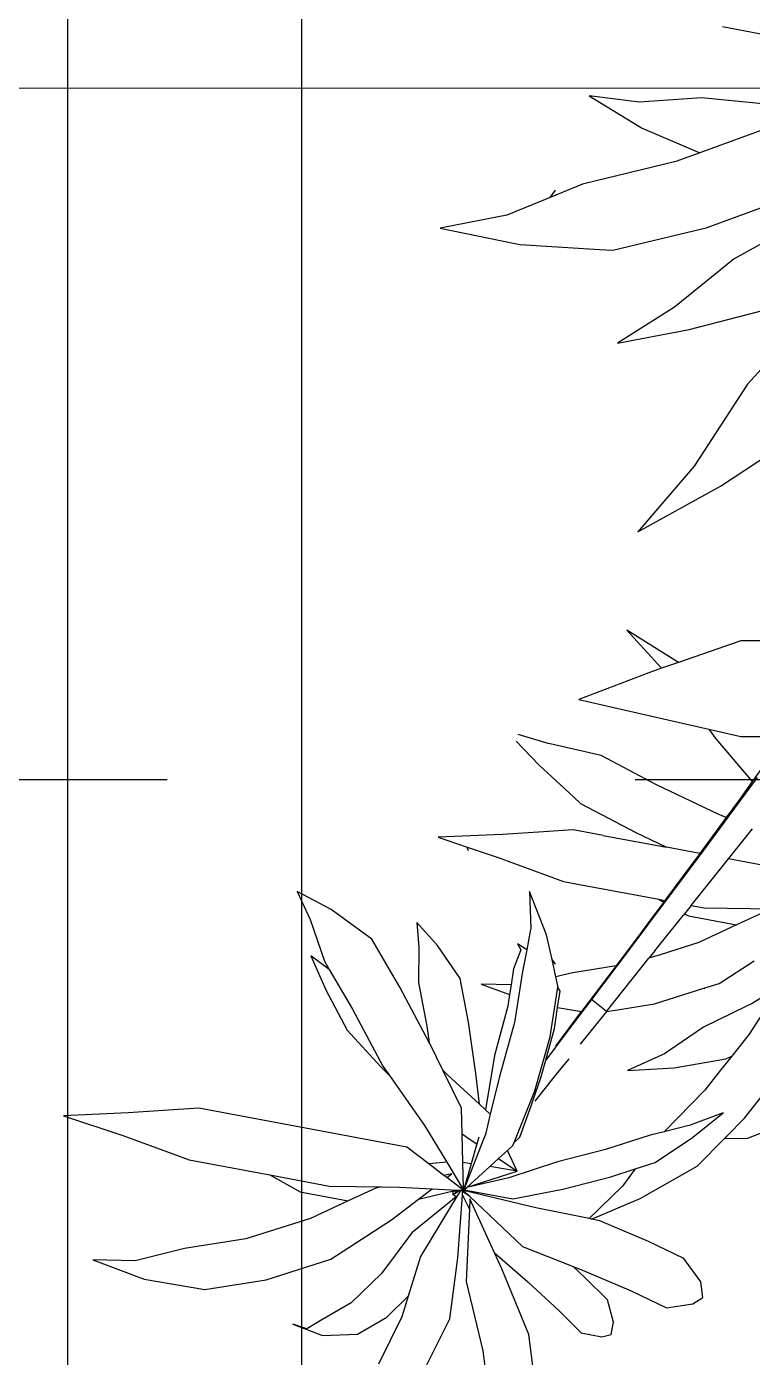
# Model space of a CAD drawing. Header units: metres. Extents: x -22 to 564, y 0 to 143.
# Drawn here: x 220.0536 to 220.2087, y 33.7515 to 34.0359 of the extents above; entities that cross this region are included whole.
import ezdxf

# ---------------------------------------------------------------- set-up
doc = ezdxf.new("R2010")
doc.units = ezdxf.units.M
doc.linetypes.add('EJES630', pattern=[6.3, 5.5, -0.4, 0, -0.4])
doc.linetypes.add('XREF 2N NEURO-ONCOLOGIA$0$HIDDEN2', pattern=[0.1875, 0.125, -0.0625])
doc.layers.add('EJES', color=11, linetype='EJES630', lineweight=0)
for name, color, linetype in [('XREF 2N NEURO-ONCOLOGIA$0$CONTRAVENTEOS', 6, 'XREF 2N NEURO-ONCOLOGIA$0$HIDDEN2'), ('XREF 2N NEURO-ONCOLOGIA$0$Mobiliario Fijo', 40, 'Continuous'), ('XREF 2N NEURO-ONCOLOGIA$0$VEGETACION', 95, 'Continuous')]:
    doc.layers.add(name, color=color, linetype=linetype)

# ---------------------------------------------------------------- blocks, each defined once
blk = doc.blocks.new('XREF 2N NEURO-ONCOLOGIA$0$PLANTA CIRCULAR-02')
at = {"color": 72}
for p, q in [((0.21631, 0.3323), (0.21748, 0.35824)), ((0.21748, 0.35824), (0.22556, 0.33403)), ((0.27543, 0.34651), (0.28313, 0.32582)), ((0.27581, 0.32946), (0.27543, 0.34651)), ((0.21445, 0.30396), (0.21631, 0.3323)), ((0.22556, 0.33403), (0.23523, 0.30784)), ((0.27089, 0.30973), (0.27581, 0.32946)), ((0.28313, 0.32582), (0.28732, 0.30156)), ((0.23523, 0.30784), (0.24129, 0.27534)), ((0.26698, 0.28504), (0.27089, 0.30973)), ((0.23008, 0.22031), (0.21445, 0.30396)), ((0.28732, 0.30156), (0.2834, 0.27687)), ((0.25875, 0.25907), (0.26698, 0.28504)), ((0.24129, 0.27534), (0.24577, 0.25139)), ((0.24129, 0.27534), (0.2481, 0.26327)), ((0.2834, 0.27687), (0.27518, 0.2509)), ((0.12738, 0.26441), (0.13865, 0.25925)), ((0.13472, 0.25078), (0.12738, 0.26441)), ((0.2481, 0.26327), (0.25171, 0.24393)), ((0.30124, 0.26613), (0.30572, 0.25423)), ((0.30316, 0.26057), (0.30124, 0.26613)), ((0.13865, 0.25925), (0.15544, 0.25348)), ((0.15331, 0.25898), (0.16693, 0.25285)), ((0.15874, 0.25154), (0.15331, 0.25898)), ((0.25171, 0.24393), (0.25875, 0.25907)), ((0.29952, 0.25444), (0.30316, 0.26057)), ((0.15544, 0.25348), (0.15874, 0.25154)), ((0.15874, 0.25154), (0.17469, 0.24217)), ((0.16693, 0.25285), (0.18311, 0.24439)), ((0.24577, 0.25139), (0.24611, 0.23048)), ((0.29263, 0.24269), (0.29952, 0.25444)), ((0.30572, 0.25423), (0.30528, 0.24021)), ((0.1466, 0.23446), (0.13472, 0.25078)), ((0.27518, 0.2509), (0.25932, 0.22648)), ((0.17469, 0.24217), (0.19763, 0.23)), ((0.18311, 0.24439), (0.1979, 0.23083)), ((0.24655, 0.23283), (0.25171, 0.24393)), ((0.28082, 0.23051), (0.29263, 0.24269)), ((0.30528, 0.24021), (0.29839, 0.22846)), ((0.16585, 0.22315), (0.1466, 0.23446)), ((0.19763, 0.23), (0.20139, 0.22734)), ((0.1979, 0.23083), (0.20139, 0.22734)), ((0.24611, 0.23048), (0.24655, 0.23283)), ((0.24611, 0.23048), (0.24623, 0.22333)), ((0.26457, 0.21836), (0.28082, 0.23051)), ((0.29822, 0.22232), (0.31723, 0.23172)), ((0.20139, 0.22734), (0.2214, 0.2132)), ((0.25932, 0.22648), (0.25108, 0.2157)), ((0.29839, 0.22846), (0.28997, 0.21977)), ((0.18805, 0.21137), (0.16585, 0.22315)), ((0.23684, 0.21148), (0.23008, 0.22031)), ((0.24623, 0.22333), (0.24686, 0.21018)), ((0.27398, 0.21483), (0.28997, 0.21977)), ((0.28997, 0.21977), (0.29822, 0.22232)), ((0.13988, 0.2164), (0.14976, 0.21553)), ((0.14907, 0.20809), (0.13988, 0.2164)), ((0.14976, 0.21553), (0.16396, 0.21569)), ((0.16396, 0.21569), (0.1815, 0.21233)), ((0.25108, 0.2157), (0.24686, 0.21018)), ((0.25108, 0.2157), (0.24773, 0.20163)), ((0.2497, 0.20008), (0.27398, 0.21483)), ((0.25013, 0.20061), (0.26457, 0.21836)), ((0.1815, 0.21233), (0.18805, 0.21137)), ((0.18879, 0.21098), (0.18805, 0.21137)), ((0.19919, 0.2059), (0.18879, 0.21098)), ((0.2214, 0.2132), (0.23617, 0.20435)), ((0.23617, 0.20435), (0.23684, 0.21148)), ((0.24145, 0.20545), (0.23684, 0.21148)), ((0.24686, 0.21018), (0.24735, 0.20006)), ((0.31804, 0.21254), (0.29903, 0.20314)), ((-0.14427, 0.18025), (-0.13896, 0.20693)), ((-0.13896, 0.20693), (-0.1329, 0.177)), ((0.10523, 0.19797), (0.10568, 0.20784)), ((0.10568, 0.20784), (0.10957, 0.19617)), ((0.1624, 0.19898), (0.14907, 0.20809)), ((0.21453, 0.19841), (0.19919, 0.2059)), ((0.20124, 0.20384), (0.19919, 0.2059)), ((0.21292, 0.19121), (0.20124, 0.20384)), ((0.23617, 0.20435), (0.24652, 0.19815)), ((0.24087, 0.20234), (0.24145, 0.20545)), ((0.24235, 0.20427), (0.24087, 0.20234)), ((0.24235, 0.20427), (0.24145, 0.20545)), ((0.2467, 0.19859), (0.24235, 0.20427)), ((0.29903, 0.20314), (0.27461, 0.19992)), ((0.1045, 0.1819), (0.10523, 0.19797)), ((0.17994, 0.19562), (0.1624, 0.19898)), ((0.22483, 0.19815), (0.21453, 0.19841)), ((0.23624, 0.19786), (0.22483, 0.19815)), ((0.22483, 0.19815), (0.22647, 0.19569)), ((0.24664, 0.1976), (0.23624, 0.19786)), ((0.23677, 0.19453), (0.23624, 0.19786)), ((0.24652, 0.19815), (0.24684, 0.19835)), ((0.24652, 0.19815), (0.24697, 0.19788)), ((0.2467, 0.19859), (0.24666, 0.19855)), ((0.24684, 0.19835), (0.24666, 0.19855)), ((0.24721, 0.1979), (0.2467, 0.19859)), ((0.24721, 0.1979), (0.24684, 0.19835)), ((0.24721, 0.1979), (0.24697, 0.19788)), ((0.24697, 0.19788), (0.24704, 0.19784)), ((0.24713, 0.19787), (0.24704, 0.19784)), ((0.24704, 0.19784), (0.24715, 0.19777)), ((0.24721, 0.1979), (0.24713, 0.19787)), ((0.24713, 0.19787), (0.24715, 0.19777)), ((0.24715, 0.19777), (0.24748, 0.19758)), ((0.24748, 0.19758), (0.24721, 0.1979)), ((0.24756, 0.20092), (0.24735, 0.20006)), ((0.24735, 0.20006), (0.24738, 0.19948)), ((0.24809, 0.2004), (0.24738, 0.19948)), ((0.24738, 0.19948), (0.24739, 0.19939)), ((0.2486, 0.2008), (0.24739, 0.19939)), ((0.24739, 0.19939), (0.24742, 0.1987)), ((0.24742, 0.1987), (0.24774, 0.1989)), ((0.24742, 0.1987), (0.24746, 0.19792)), ((0.24794, 0.19795), (0.24746, 0.19792)), ((0.24746, 0.19792), (0.24748, 0.19758)), ((0.24794, 0.19795), (0.24748, 0.19758)), ((0.24773, 0.20163), (0.24756, 0.20092)), ((0.24756, 0.20092), (0.24806, 0.20108)), ((0.24773, 0.20163), (0.24809, 0.20182)), ((0.24774, 0.1989), (0.2497, 0.20008)), ((0.24798, 0.19796), (0.24794, 0.19795)), ((0.24942, 0.19806), (0.24798, 0.19796)), ((0.2499, 0.19503), (0.24798, 0.19796)), ((0.24806, 0.20108), (0.24809, 0.2004)), ((0.24809, 0.20182), (0.24908, 0.20189)), ((0.24908, 0.20189), (0.2486, 0.2008)), ((0.25013, 0.20061), (0.24908, 0.20189)), ((0.27461, 0.19992), (0.24942, 0.19806)), ((0.24942, 0.19806), (0.25508, 0.19521)), ((0.2497, 0.20008), (0.25013, 0.20061)), ((0.10957, 0.19617), (0.11375, 0.18363)), ((0.11106, 0.19556), (0.10957, 0.19617)), ((0.2005, 0.19261), (0.17994, 0.19562)), ((0.21292, 0.19121), (0.2005, 0.19261)), ((0.22647, 0.19569), (0.22879, 0.19226)), ((0.22688, 0.18954), (0.24748, 0.19758)), ((0.22879, 0.19226), (0.23677, 0.19453)), ((0.23677, 0.19453), (0.24655, 0.19731)), ((0.24617, 0.19614), (0.23796, 0.18708)), ((0.24617, 0.19614), (0.23972, 0.17602)), ((0.24239, 0.17939), (0.24628, 0.19626)), ((0.24628, 0.19626), (0.24617, 0.19614)), ((0.24724, 0.19732), (0.24628, 0.19626)), ((0.24664, 0.1976), (0.24655, 0.19731)), ((0.24655, 0.19731), (0.2472, 0.1975)), ((0.24719, 0.19759), (0.24664, 0.1976)), ((0.24748, 0.19758), (0.24719, 0.19759)), ((0.24719, 0.19759), (0.2472, 0.1975)), ((0.2472, 0.1975), (0.24748, 0.19758)), ((0.24748, 0.19758), (0.24724, 0.19732)), ((0.24724, 0.19732), (0.25092, 0.1778)), ((0.24748, 0.19758), (0.2499, 0.19503)), ((0.25455, 0.16854), (0.24748, 0.19758)), ((0.2499, 0.19503), (0.27002, 0.17396)), ((0.25086, 0.19503), (0.25508, 0.19521)), ((0.27254, 0.18511), (0.25086, 0.19503)), ((0.25508, 0.19521), (0.28413, 0.1965)), ((0.28413, 0.1965), (0.31195, 0.18984)), ((0.1646, 0.19053), (0.16887, 0.17906)), ((0.16487, 0.17847), (0.1646, 0.19053)), ((0.19327, 0.18517), (0.21512, 0.18883)), ((0.21512, 0.18883), (0.21292, 0.19121)), ((0.21694, 0.18686), (0.21512, 0.18883)), ((0.21694, 0.18686), (0.22503, 0.18881)), ((0.22503, 0.18881), (0.22688, 0.18954)), ((0.22605, 0.19148), (0.22879, 0.19226)), ((0.31195, 0.18984), (0.33729, 0.18659)), ((0.10343, 0.16546), (0.1045, 0.1819)), ((0.11375, 0.18363), (0.12342, 0.15744)), ((0.17348, 0.17973), (0.19327, 0.18517)), ((0.18005, 0.17709), (0.20173, 0.18319)), ((0.20173, 0.18319), (0.21694, 0.18686)), ((0.2347, 0.18348), (0.23148, 0.17994)), ((0.23796, 0.18708), (0.2347, 0.18348)), ((0.2347, 0.18348), (0.23972, 0.17602)), ((0.23972, 0.17602), (0.23796, 0.18708)), ((0.27899, 0.18216), (0.27254, 0.18511)), ((0.27254, 0.18511), (0.28418, 0.17178)), ((0.30534, 0.17139), (0.27899, 0.18216)), ((-0.15135, 0.16285), (-0.14427, 0.18025)), ((-0.1329, 0.177), (-0.13246, 0.17483)), ((0.067, 0.1765), (0.07654, 0.16736)), ((0.15084, 0.17452), (0.15847, 0.17754)), ((0.15847, 0.17754), (0.16487, 0.17847)), ((0.15955, 0.1739), (0.18005, 0.17709)), ((0.16487, 0.17847), (0.16887, 0.17906)), ((0.16887, 0.17906), (0.17348, 0.17973)), ((0.22827, 0.17726), (0.20749, 0.16896)), ((0.22827, 0.17726), (0.2261, 0.17496)), ((0.2295, 0.17775), (0.22827, 0.17726)), ((0.23148, 0.17994), (0.2295, 0.17775)), ((0.23972, 0.17602), (0.23148, 0.17994)), ((0.23604, 0.15981), (0.24239, 0.17939)), ((0.25092, 0.1778), (0.24702, 0.15777)), ((-0.13246, 0.17483), (-0.13045, 0.14293)), ((0.068, 0.16366), (0.06443, 0.17569)), ((0.12741, 0.17112), (0.1423, 0.17058)), ((0.14486, 0.16424), (0.12741, 0.17112)), ((0.14334, 0.17078), (0.15085, 0.17222)), ((0.14843, 0.17585), (0.15084, 0.17452)), ((0.15085, 0.17222), (0.14843, 0.17585)), ((0.15085, 0.17222), (0.15955, 0.1739)), ((0.2261, 0.17496), (0.21351, 0.17047)), ((0.27002, 0.17396), (0.27805, 0.15359)), ((0.28418, 0.17178), (0.29571, 0.15926)), ((0.33068, 0.16813), (0.30534, 0.17139)), ((0.07654, 0.16736), (0.08958, 0.15326)), ((0.1423, 0.17058), (0.14334, 0.17078)), ((0.20749, 0.16896), (0.18581, 0.16285)), ((0.20229, 0.16648), (0.19523, 0.16454)), ((0.20081, 0.16033), (0.21164, 0.16898)), ((0.21111, 0.16962), (0.20229, 0.16648)), ((0.21351, 0.17047), (0.21111, 0.16962)), ((0.2588, 0.14716), (0.25455, 0.16854)), ((-0.15664, 0.14984), (-0.15135, 0.16285)), ((0.06818, 0.16284), (0.068, 0.16366)), ((0.07286, 0.14231), (0.06818, 0.16284)), ((0.10265, 0.15356), (0.10343, 0.16546)), ((0.15475, 0.16203), (0.14486, 0.16424)), ((0.16173, 0.16046), (0.15475, 0.16203)), ((0.1605, 0.15551), (0.16173, 0.16046)), ((0.16531, 0.15966), (0.16173, 0.16046)), ((0.18581, 0.16285), (0.16592, 0.15976)), ((0.1825, 0.16104), (0.17403, 0.1598)), ((0.18953, 0.16057), (0.1757, 0.15017)), ((0.19464, 0.16437), (0.1825, 0.16104)), ((0.18426, 0.15633), (0.19523, 0.16454)), ((0.19523, 0.16454), (0.19464, 0.16437)), ((0.12342, 0.15744), (0.12502, 0.14889)), ((0.16006, 0.15375), (0.1605, 0.15551)), ((0.16592, 0.15976), (0.16531, 0.15966)), ((0.1675, 0.15884), (0.16592, 0.15976)), ((0.17403, 0.1598), (0.1675, 0.15884)), ((0.17076, 0.14616), (0.18426, 0.15633)), ((0.17403, 0.1598), (0.1757, 0.15017)), ((0.19459, 0.15535), (0.20081, 0.16033)), ((0.23109, 0.1405), (0.23604, 0.15981)), ((0.24702, 0.15777), (0.24207, 0.13846)), ((0.29571, 0.15926), (0.30464, 0.1504)), ((-0.16571, 0.11237), (-0.15664, 0.14984)), ((0.03957, 0.12318), (0.0503, 0.15126)), ((0.0503, 0.15126), (0.05668, 0.12318)), ((0.08958, 0.15326), (0.09204, 0.15061)), ((0.09204, 0.15061), (0.10378, 0.12844)), ((0.10489, 0.14151), (0.10265, 0.15356)), ((0.15729, 0.13631), (0.16006, 0.15375)), ((0.15729, 0.13631), (0.1757, 0.15017)), ((0.17563, 0.1402), (0.18877, 0.15071)), ((0.27805, 0.15359), (0.27956, 0.14977)), ((0.28258, 0.14868), (0.27805, 0.15359)), ((0.27956, 0.14977), (0.28789, 0.1302)), ((0.30464, 0.1504), (0.30627, 0.14201)), ((-0.19213, 0.14717), (-0.17993, 0.12715)), ((-0.1896, 0.12706), (-0.19213, 0.14717)), ((0.12502, 0.14889), (0.13056, 0.11918)), ((0.15061, 0.13095), (0.17076, 0.14616)), ((0.17558, 0.14015), (0.17076, 0.14616)), ((0.24576, 0.13371), (0.2588, 0.14716)), ((0.25899, 0.14618), (0.25077, 0.12663)), ((0.25899, 0.14618), (0.2588, 0.14716)), ((0.25966, 0.1428), (0.25899, 0.14618)), ((0.29151, 0.13981), (0.28258, 0.14868)), ((-0.13045, 0.14293), (-0.13011, 0.13767)), ((0.0846, 0.12014), (0.07286, 0.14231)), ((0.10489, 0.14151), (0.10965, 0.11606)), ((0.17558, 0.14015), (0.15426, 0.12311)), ((0.17563, 0.1402), (0.17505, 0.13655)), ((0.22529, 0.12266), (0.23109, 0.1405)), ((0.26799, 0.12323), (0.25966, 0.1428)), ((0.30042, 0.13729), (0.29151, 0.13981)), ((0.30627, 0.14201), (0.30541, 0.13835)), ((-0.13011, 0.13767), (-0.13796, 0.10525)), ((-0.10724, 0.11289), (-0.09284, 0.13569)), ((-0.09284, 0.13569), (-0.09825, 0.1069)), ((0.14585, 0.12775), (0.15685, 0.13598)), ((0.15685, 0.13598), (0.15729, 0.13631)), ((0.17505, 0.13655), (0.17257, 0.12089)), ((0.24207, 0.13846), (0.23889, 0.12867)), ((0.23889, 0.12867), (0.24576, 0.13371)), ((0.30541, 0.13835), (0.30042, 0.13729)), ((0.02246, 0.13195), (0.03779, 0.11805)), ((0.03545, 0.11127), (0.02246, 0.13195)), ((0.10378, 0.12844), (0.10965, 0.11606)), ((0.1316, 0.11667), (0.15061, 0.13095)), ((0.19266, 0.11693), (0.19939, 0.13169)), ((0.19939, 0.13169), (0.19833, 0.11294)), ((0.23889, 0.12867), (0.23627, 0.12062)), ((0.28789, 0.1302), (0.29469, 0.11601)), ((-0.19066, 0.11152), (-0.1896, 0.12706)), ((-0.17993, 0.12715), (-0.17917, 0.1259)), ((-0.17917, 0.1259), (-0.16926, 0.10263)), ((-0.04346, 0.10501), (-0.01706, 0.12754)), ((-0.01706, 0.12754), (-0.03535, 0.09444)), ((0.03779, 0.11805), (0.03957, 0.12318)), ((0.05668, 0.12318), (0.06227, 0.09906)), ((0.13843, 0.12219), (0.14585, 0.12775)), ((0.15125, 0.12071), (0.15426, 0.12311)), ((0.15284, 0.11864), (0.15426, 0.12311)), ((0.25077, 0.12663), (0.2378, 0.10374)), ((0.27479, 0.10905), (0.26799, 0.12323)), ((0.03545, 0.11127), (0.03779, 0.11805)), ((0.09639, 0.09525), (0.0846, 0.12014)), ((0.13056, 0.11918), (0.13103, 0.11669)), ((0.13169, 0.11718), (0.13843, 0.12219)), ((0.15125, 0.12071), (0.13711, 0.1094)), ((0.14792, 0.10309), (0.15284, 0.11864)), ((0.17257, 0.12089), (0.1663, 0.1011)), ((0.22391, 0.11703), (0.22529, 0.12266)), ((0.23627, 0.12062), (0.2262, 0.10561)), ((-0.16926, 0.10263), (-0.16571, 0.11237)), ((-0.12667, 0.08886), (-0.10724, 0.11289)), ((0.11214, 0.10269), (0.10965, 0.11606)), ((0.11374, 0.10335), (0.1316, 0.11667)), ((0.1212, 0.10938), (0.13103, 0.11669)), ((0.13103, 0.11669), (0.13169, 0.11718)), ((0.18197, 0.10118), (0.19146, 0.11517)), ((0.19146, 0.11517), (0.19266, 0.11693)), ((0.19833, 0.11294), (0.19657, 0.10288)), ((0.20721, 0.10068), (0.22391, 0.11703)), ((0.22131, 0.10652), (0.22391, 0.11703)), ((0.29469, 0.11601), (0.29309, 0.10545)), ((-0.1913, 0.102), (-0.19066, 0.11152)), ((-0.09825, 0.1069), (-0.10649, 0.07541)), ((0.02681, 0.08627), (0.03545, 0.11127)), ((0.11214, 0.10269), (0.1212, 0.10938)), ((0.133, 0.10612), (0.13639, 0.10883)), ((0.13639, 0.10883), (0.13711, 0.1094)), ((0.13639, 0.10883), (0.13727, 0.10729)), ((0.13727, 0.10729), (0.14088, 0.08795)), ((0.28423, 0.10234), (0.27479, 0.10905)), ((-0.18846, 0.07199), (-0.1913, 0.102)), ((-0.17994, 0.07331), (-0.16926, 0.10263)), ((-0.13796, 0.10525), (-0.13919, 0.10019)), ((-0.07631, 0.08354), (-0.04346, 0.10501)), ((0.0971, 0.09102), (0.11374, 0.10335)), ((0.10519, 0.09756), (0.11214, 0.10269)), ((0.133, 0.10612), (0.1143, 0.09117)), ((0.133, 0.10612), (0.13396, 0.101)), ((0.14567, 0.09825), (0.14792, 0.10309)), ((0.19657, 0.10288), (0.1947, 0.09221)), ((0.21633, 0.09327), (0.22131, 0.10652)), ((0.2262, 0.10561), (0.21633, 0.09327)), ((0.2378, 0.10374), (0.22649, 0.09266)), ((0.29054, 0.1015), (0.28423, 0.10234)), ((0.29309, 0.10545), (0.29054, 0.1015)), ((-0.13919, 0.10019), (-0.15342, 0.06113)), ((0.06227, 0.09906), (0.06524, 0.08627)), ((0.06227, 0.09906), (0.06617, 0.09619)), ((0.09774, 0.09211), (0.10519, 0.09756)), ((0.13396, 0.101), (0.13442, 0.07293)), ((0.14088, 0.08795), (0.14567, 0.09825)), ((0.1663, 0.1011), (0.16435, 0.09493)), ((0.16659, 0.10072), (0.1663, 0.1011)), ((0.17355, 0.08391), (0.18197, 0.10118)), ((0.19988, 0.09488), (0.20721, 0.10068)), ((-0.22001, 0.09352), (-0.2123, 0.05321)), ((-0.03535, 0.09444), (-0.05811, 0.0598)), ((0.06617, 0.09619), (0.0833, 0.0816)), ((0.0817, 0.0797), (0.0971, 0.09102)), ((0.09045, 0.08677), (0.09774, 0.09211)), ((0.09774, 0.09211), (0.09639, 0.09525)), ((0.1143, 0.09117), (0.10226, 0.08155)), ((0.11827, 0.06991), (0.1143, 0.09117)), ((0.16435, 0.09493), (0.15522, 0.08087)), ((0.19356, 0.08987), (0.19988, 0.09488)), ((0.1947, 0.09221), (0.19356, 0.08987)), ((0.22567, 0.09186), (0.21845, 0.08479)), ((0.22629, 0.09246), (0.22567, 0.09186)), ((0.22567, 0.09186), (0.22628, 0.09237)), ((0.22628, 0.09237), (0.22629, 0.09246)), ((0.22649, 0.09266), (0.22629, 0.09246)), ((0.22649, 0.09266), (0.22665, 0.08383)), ((-0.14287, 0.05953), (-0.12667, 0.08886)), ((0.02681, 0.0601), (0.02681, 0.08627)), ((0.06524, 0.08627), (0.06524, 0.07371)), ((0.0833, 0.0816), (0.09045, 0.08677)), ((0.13571, 0.07685), (0.14088, 0.08795)), ((0.18471, 0.08286), (0.19356, 0.08987)), ((-0.0954, 0.06619), (-0.07631, 0.08354)), ((0.077, 0.07704), (0.0833, 0.0816)), ((0.1654, 0.07039), (0.18471, 0.08286)), ((0.1654, 0.07039), (0.17247, 0.08169)), ((0.17247, 0.08169), (0.17355, 0.08391)), ((0.21845, 0.08479), (0.19595, 0.06697)), ((0.22665, 0.08383), (0.22026, 0.0675))]:
    blk.add_line(p, q, dxfattribs=at)
at = {"color": 54}
for p, q in [((-0.15135, 0.16285), (-0.15424, 0.16063)), ((0.15658, 0.16063), (0.15475, 0.16203)), ((0.13056, 0.11918), (0.13169, 0.11718))]:
    blk.add_line(p, q, dxfattribs=at)
blk = doc.blocks.new('XREF 2N NEURO-ONCOLOGIA')
at = {"layer": 'XREF 2N NEURO-ONCOLOGIA$0$CONTRAVENTEOS', "elevation": 0}
blk.add_lwpolyline([(0.72392, 24.25764), (0.72392, 31.35764), (0.42392, 31.35764), (0.42392, 24.25764)], close=True, dxfattribs=at)
at = {"layer": 'XREF 2N NEURO-ONCOLOGIA$0$Mobiliario Fijo', "transparency": 33554687, "elevation": 0}
for points in [[(0.74528, 26.97897), (0.19528, 26.97897), (0.19528, 26.42897), (0.74528, 26.42897)], [(0.69528, 26.92897), (0.24528, 26.92897), (0.24528, 26.47897), (0.69528, 26.47897)]]:
    blk.add_lwpolyline(points, close=True, dxfattribs=at)
at = {"layer": 'XREF 2N NEURO-ONCOLOGIA$0$VEGETACION', "color": 2, "xscale": -0.5320720665645394, "yscale": 0.5320720665645394, "zscale": 0.5320720665645394}
blk.add_blockref('XREF 2N NEURO-ONCOLOGIA$0$PLANTA CIRCULAR-02', (0.46777, 26.78918, 0), dxfattribs=at)

msp = doc.modelspace()

# ---------------------------------------------------------------- block references
at = {"rotation": 90}
msp.add_blockref('XREF 2N NEURO-ONCOLOGIA', (247.04125, 33.45112), dxfattribs=at)

# ---------------------------------------------------------------- next in the draw order: linework, layer by layer
at = {"layer": 'EJES'}
msp.add_line((192.03776, 34.0228), (248.45319, 34.0228), dxfattribs=at)

doc.saveas('drawing.dxf')
